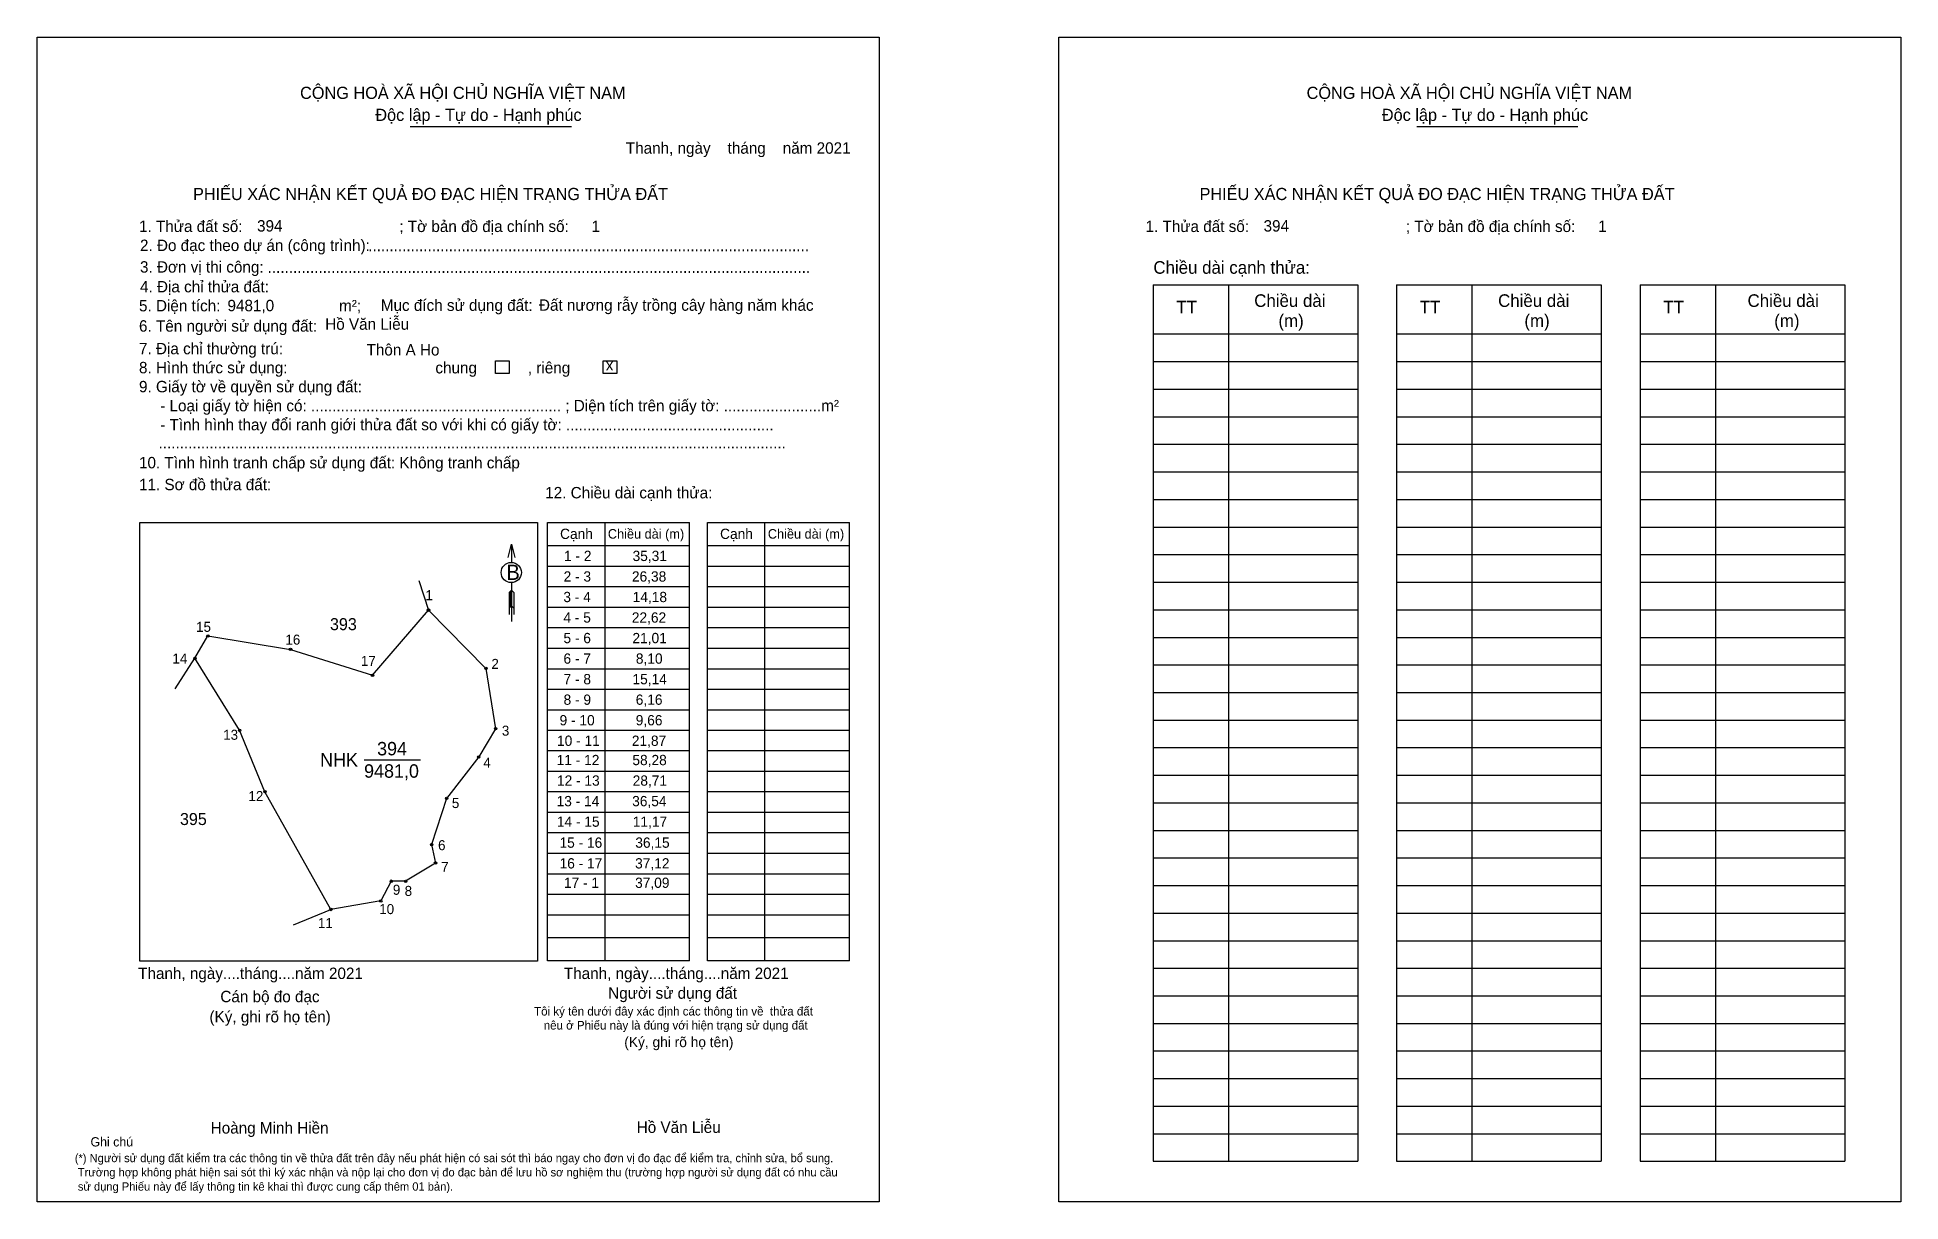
# Model space of a CAD drawing. Extents: x 545577 to 546381, y 1824284 to 1824787.
import ezdxf

# ---------------------------------------------------------------- set-up
doc = ezdxf.new("R2010")
doc.units = 0
for name, color, linetype in [('CanhThua', 7, 'Continuous'), ('kqddKhungInTrang1', 7, 'Continuous'), ('kqddKhungInTrang2', 7, 'Continuous'), ('kqddNoiDung', 7, 'Continuous'), ('kqddTemplate', 7, 'Continuous'), ('MocDinhThua', 7, 'Continuous'), ('NhanDiaChinhThua', 7, 'Continuous'), ('NhanTuCan', 7, 'Continuous'), ('RauThua', 7, 'Continuous'), ('SoHieuDinhThua', 7, 'Continuous')]:
    doc.layers.add(name, color=color, linetype=linetype)

msp = doc.modelspace()

# ---------------------------------------------------------------- linework, layer by layer
at = {"layer": 'CanhThua'}
for p, q in [((545721.36, 1824511.68), (545745.54, 1824539.8)), ((545745.54, 1824539.8), (545770.34, 1824514.66)), ((545644.7, 1824519.03), (545650.29, 1824528.7)), ((545650.29, 1824528.7), (545685.97, 1824522.89)), ((545685.97, 1824522.89), (545721.36, 1824511.68)), ((545663.97, 1824487.98), (545644.7, 1824519.03)), ((545770.34, 1824514.66), (545774.51, 1824488.61)), ((545674.91, 1824461.44), (545663.97, 1824487.98)), ((545774.51, 1824488.61), (545767.2, 1824476.47)), ((545767.2, 1824476.47), (545753.36, 1824458.57)), ((545703.39, 1824410.6), (545674.91, 1824461.44)), ((545753.36, 1824458.57), (545746.9, 1824438.58)), ((545746.9, 1824438.58), (545748.57, 1824430.65)), ((545748.57, 1824430.65), (545735.63, 1824422.79)), ((545729.47, 1824422.81), (545724.95, 1824414.27)), ((545735.63, 1824422.79), (545729.47, 1824422.81)), ((545724.95, 1824414.27), (545703.39, 1824410.6))]:
    msp.add_line(p, q, dxfattribs=at)
at = {"layer": 'kqddKhungInTrang1'}
msp.add_lwpolyline([(545576.65, 1824787.11), (545940.08, 1824787.11), (545940.08, 1824284.44), (545576.65, 1824284.44)], close=True, dxfattribs=at)
at = {"layer": 'kqddKhungInTrang2'}
msp.add_lwpolyline([(546017.61, 1824787.11), (546381.04, 1824787.11), (546381.04, 1824284.44), (546017.61, 1824284.44)], close=True, dxfattribs=at)
at = {"layer": 'kqddTemplate'}
for p, q in [((545737.63, 1824748.64), (545807.23, 1824748.64)), ((546172.11, 1824748.64), (546241.71, 1824748.64)), ((546058.29, 1824680.31), (546146.66, 1824680.31)), ((546058.29, 1824680.31), (546058.29, 1824301.9)), ((546090.81, 1824680.31), (546090.81, 1824301.9)), ((546146.66, 1824680.31), (546146.66, 1824301.9)), ((546163.4, 1824680.31), (546163.4, 1824301.9)), ((546163.4, 1824680.31), (546251.77, 1824680.31)), ((546195.92, 1824680.31), (546195.92, 1824301.9)), ((546251.77, 1824680.31), (546251.77, 1824301.9)), ((546268.52, 1824680.31), (546268.52, 1824301.9)), ((546268.52, 1824680.31), (546356.88, 1824680.31)), ((546301.03, 1824680.31), (546301.03, 1824301.9)), ((546356.88, 1824680.31), (546356.88, 1824301.9)), ((546058.29, 1824659.02), (546146.66, 1824659.02)), ((546163.4, 1824659.02), (546251.77, 1824659.02)), ((546268.52, 1824659.02), (546356.88, 1824659.02)), ((546058.29, 1824647.11), (546146.66, 1824647.11)), ((546163.4, 1824647.11), (546251.77, 1824647.11)), ((546268.52, 1824647.11), (546356.88, 1824647.11)), ((546058.29, 1824635.21), (546146.66, 1824635.21)), ((546163.4, 1824635.21), (546251.77, 1824635.21)), ((546268.52, 1824635.21), (546356.88, 1824635.21)), ((546058.29, 1824623.31), (546146.66, 1824623.31)), ((546163.4, 1824623.3), (546251.77, 1824623.3)), ((546268.52, 1824623.3), (546356.88, 1824623.3)), ((546058.29, 1824611.4), (546146.66, 1824611.4)), ((546163.4, 1824611.4), (546251.77, 1824611.4)), ((546268.52, 1824611.4), (546356.88, 1824611.4)), ((546058.29, 1824599.5), (546146.66, 1824599.5)), ((546163.4, 1824599.5), (546251.77, 1824599.5)), ((546268.52, 1824599.5), (546356.88, 1824599.5)), ((546058.29, 1824587.59), (546146.66, 1824587.59)), ((546163.4, 1824587.59), (546251.77, 1824587.59)), ((546268.52, 1824587.59), (546356.88, 1824587.59)), ((545796.95, 1824577.63), (545858.18, 1824577.63)), ((545796.95, 1824388.47), (545796.95, 1824577.63)), ((545821.58, 1824577.63), (545821.58, 1824388.47)), ((545858.18, 1824388.47), (545858.18, 1824577.63)), ((545866.02, 1824577.63), (545927.24, 1824577.63)), ((545866.02, 1824388.47), (545866.02, 1824577.63)), ((545890.64, 1824577.63), (545890.64, 1824388.47)), ((545927.24, 1824388.47), (545927.24, 1824577.63)), ((546058.29, 1824575.69), (546146.66, 1824575.69)), ((546163.4, 1824575.69), (546251.77, 1824575.69)), ((546268.52, 1824575.69), (546356.88, 1824575.69)), ((545781.36, 1824568.34), (545781.37, 1824560.4)), ((545796.95, 1824567.74), (545858.18, 1824567.74)), ((545866.02, 1824567.74), (545927.24, 1824567.74)), ((546058.29, 1824563.79), (546146.66, 1824563.79)), ((546163.4, 1824563.78), (546251.77, 1824563.78)), ((546268.52, 1824563.78), (546356.88, 1824563.78)), ((545796.95, 1824558.87), (545858.18, 1824558.87)), ((545866.02, 1824558.87), (545927.24, 1824558.87)), ((545781.39, 1824548.47), (545780.37, 1824547.5)), ((545781.39, 1824548.02), (545780.37, 1824547.04)), ((545781.39, 1824547.56), (545780.37, 1824546.59)), ((545780.37, 1824547.5), (545780.37, 1824537.92)), ((545781.39, 1824547.11), (545780.37, 1824546.14)), ((545781.39, 1824546.66), (545780.37, 1824545.68)), ((545781.39, 1824546.21), (545780.37, 1824545.23)), ((545781.39, 1824545.75), (545780.37, 1824544.78)), ((545781.39, 1824545.3), (545780.37, 1824544.32)), ((545781.38, 1824551.68), (545781.41, 1824534.97)), ((545781.39, 1824548.47), (545782.43, 1824547.5)), ((545782.43, 1824547.5), (545782.43, 1824537.92)), ((545796.95, 1824550.01), (545858.18, 1824550.01)), ((545866.02, 1824550.01), (545927.24, 1824550.01)), ((546058.29, 1824551.88), (546146.66, 1824551.88)), ((546163.4, 1824551.88), (546251.77, 1824551.88)), ((546268.52, 1824551.88), (546356.88, 1824551.88)), ((545781.39, 1824544.85), (545780.37, 1824543.87)), ((545781.4, 1824544.39), (545780.37, 1824543.42)), ((545781.4, 1824543.94), (545780.37, 1824542.96)), ((545781.4, 1824543.49), (545780.37, 1824542.51)), ((545781.4, 1824543.04), (545780.37, 1824542.06)), ((545781.4, 1824542.58), (545780.37, 1824541.6)), ((545781.4, 1824542.13), (545780.37, 1824541.15)), ((545781.4, 1824541.68), (545780.37, 1824540.69)), ((545781.4, 1824541.68), (545782.43, 1824540.69)), ((545796.95, 1824541.14), (545858.18, 1824541.14)), ((545866.02, 1824541.14), (545927.24, 1824541.14)), ((546058.29, 1824539.98), (546146.66, 1824539.98)), ((546163.4, 1824539.98), (546251.77, 1824539.98)), ((546268.52, 1824539.98), (546356.88, 1824539.98)), ((545796.95, 1824532.28), (545858.18, 1824532.28)), ((545866.02, 1824532.28), (545927.24, 1824532.28)), ((545796.95, 1824523.41), (545858.18, 1824523.41)), ((545866.02, 1824523.41), (545927.24, 1824523.41)), ((546058.29, 1824528.07), (546146.66, 1824528.07)), ((546163.4, 1824528.07), (546251.77, 1824528.07)), ((546268.52, 1824528.07), (546356.88, 1824528.07)), ((545796.95, 1824514.55), (545858.18, 1824514.55)), ((545866.02, 1824514.55), (545927.24, 1824514.55)), ((546058.29, 1824516.17), (546146.66, 1824516.17)), ((546163.4, 1824516.17), (546251.77, 1824516.17)), ((546268.52, 1824516.17), (546356.88, 1824516.17)), ((545796.95, 1824505.68), (545858.18, 1824505.68)), ((545866.02, 1824505.68), (545927.24, 1824505.68)), ((545796.95, 1824496.82), (545858.18, 1824496.82)), ((545866.02, 1824496.82), (545927.24, 1824496.82)), ((546058.29, 1824504.27), (546146.66, 1824504.27)), ((546163.4, 1824504.26), (546251.77, 1824504.26)), ((546268.52, 1824504.26), (546356.88, 1824504.26)), ((546058.29, 1824492.36), (546146.66, 1824492.36)), ((546163.4, 1824492.36), (546251.77, 1824492.36)), ((546268.52, 1824492.36), (546356.88, 1824492.36)), ((545796.95, 1824487.95), (545858.18, 1824487.95)), ((545866.02, 1824487.95), (545927.24, 1824487.95)), ((545858.18, 1824479.09), (545796.95, 1824479.09)), ((545927.24, 1824479.09), (545866.02, 1824479.09)), ((546058.29, 1824480.46), (546146.66, 1824480.46)), ((546163.4, 1824480.46), (546251.77, 1824480.46)), ((546268.52, 1824480.46), (546356.88, 1824480.46)), ((545858.18, 1824470.22), (545796.95, 1824470.22)), ((545927.24, 1824470.22), (545866.02, 1824470.22)), ((546058.29, 1824468.55), (546146.66, 1824468.55)), ((546163.4, 1824468.55), (546251.77, 1824468.55)), ((546268.52, 1824468.55), (546356.88, 1824468.55)), ((545858.18, 1824461.36), (545796.95, 1824461.36)), ((545927.24, 1824461.36), (545866.02, 1824461.36)), ((546058.29, 1824456.65), (546146.66, 1824456.65)), ((546163.4, 1824456.65), (546251.77, 1824456.65)), ((546268.52, 1824456.65), (546356.88, 1824456.65)), ((545858.18, 1824452.5), (545796.95, 1824452.5)), ((545927.24, 1824452.5), (545866.02, 1824452.5)), ((545858.18, 1824443.63), (545796.95, 1824443.63)), ((545927.24, 1824443.63), (545866.02, 1824443.63)), ((546058.29, 1824444.75), (546146.66, 1824444.75)), ((546163.4, 1824444.74), (546251.77, 1824444.74)), ((546268.52, 1824444.74), (546356.88, 1824444.74)), ((545858.18, 1824434.77), (545796.95, 1824434.77)), ((545927.24, 1824434.77), (545866.02, 1824434.77)), ((546058.29, 1824432.84), (546146.66, 1824432.84)), ((546163.4, 1824432.84), (546251.77, 1824432.84)), ((546268.52, 1824432.84), (546356.88, 1824432.84)), ((545858.18, 1824425.9), (545796.95, 1824425.9)), ((545927.24, 1824425.9), (545866.02, 1824425.9)), ((545858.18, 1824417.04), (545796.95, 1824417.04)), ((545927.24, 1824417.04), (545866.02, 1824417.04)), ((546058.29, 1824420.94), (546146.66, 1824420.94)), ((546163.4, 1824420.94), (546251.77, 1824420.94)), ((546268.52, 1824420.94), (546356.88, 1824420.94)), ((546058.29, 1824409.03), (546146.66, 1824409.03)), ((546163.4, 1824409.03), (546251.77, 1824409.03)), ((546268.52, 1824409.03), (546356.88, 1824409.03)), ((545858.18, 1824408.17), (545796.95, 1824408.17)), ((545927.24, 1824408.17), (545866.02, 1824408.17)), ((545858.18, 1824398.32), (545796.95, 1824398.32)), ((545927.24, 1824398.32), (545866.02, 1824398.32)), ((546058.29, 1824397.13), (546146.66, 1824397.13)), ((546163.4, 1824397.13), (546251.77, 1824397.13)), ((546268.52, 1824397.13), (546356.88, 1824397.13)), ((545858.18, 1824388.47), (545796.95, 1824388.47)), ((545927.24, 1824388.47), (545866.02, 1824388.47)), ((546058.29, 1824385.23), (546146.66, 1824385.23)), ((546163.4, 1824385.22), (546251.77, 1824385.22)), ((546268.52, 1824385.22), (546356.88, 1824385.22)), ((546058.29, 1824373.32), (546146.66, 1824373.32)), ((546163.4, 1824373.32), (546251.77, 1824373.32)), ((546268.52, 1824373.32), (546356.88, 1824373.32)), ((546058.29, 1824361.42), (546146.66, 1824361.42)), ((546163.4, 1824361.42), (546251.77, 1824361.42)), ((546268.52, 1824361.42), (546356.88, 1824361.42)), ((546058.29, 1824349.51), (546146.66, 1824349.51)), ((546163.4, 1824349.51), (546251.77, 1824349.51)), ((546268.52, 1824349.51), (546356.88, 1824349.51)), ((546058.29, 1824337.61), (546146.66, 1824337.61)), ((546163.4, 1824337.61), (546251.77, 1824337.61)), ((546268.52, 1824337.61), (546356.88, 1824337.61)), ((546058.29, 1824325.71), (546146.66, 1824325.71)), ((546163.4, 1824325.7), (546251.77, 1824325.7)), ((546268.52, 1824325.7), (546356.88, 1824325.7)), ((546058.29, 1824313.8), (546146.66, 1824313.8)), ((546163.4, 1824313.8), (546251.77, 1824313.8)), ((546268.52, 1824313.8), (546356.88, 1824313.8)), ((546058.29, 1824301.9), (546146.66, 1824301.9)), ((546163.4, 1824301.9), (546251.77, 1824301.9)), ((546268.52, 1824301.9), (546356.88, 1824301.9))]:
    msp.add_line(p, q, dxfattribs=at)
for points in [[(545774.47, 1824647.5), (545780.38, 1824647.5), (545780.38, 1824641.99), (545774.47, 1824641.99)], [(545820.97, 1824647.5), (545826.89, 1824647.5), (545826.89, 1824641.99), (545820.97, 1824641.99)], [(545620.87, 1824577.63), (545792.6, 1824577.63), (545792.6, 1824388.31), (545620.87, 1824388.31)]]:
    msp.add_lwpolyline(points, close=True, dxfattribs=at)
msp.add_lwpolyline([(545779.93, 1824562.59), (545781.36, 1824568.34), (545782.8, 1824562.59)], dxfattribs=at)
msp.add_circle((545781.27, 1824556.04), 4.36, dxfattribs=at)
at = {"layer": 'MocDinhThua'}
for centre in [(545745.54, 1824539.8), (545650.29, 1824528.7), (545685.97, 1824522.89), (545644.7, 1824519.03), (545770.34, 1824514.66), (545721.36, 1824511.68), (545774.51, 1824488.61), (545663.97, 1824487.98), (545767.2, 1824476.47), (545674.91, 1824461.44), (545753.36, 1824458.57), (545746.9, 1824438.58), (545748.57, 1824430.65), (545729.47, 1824422.81), (545735.63, 1824422.79), (545703.39, 1824410.6), (545724.95, 1824414.27)]:
    msp.add_circle(centre, 0.519, dxfattribs=at)
at = {"layer": 'NhanDiaChinhThua'}
msp.add_line((545717.73, 1824475.2), (545742.06, 1824475.2), dxfattribs=at)
at = {"layer": 'RauThua'}
for p, q in [((545741.34, 1824552.66), (545745.54, 1824539.8)), ((545636.11, 1824505.86), (545644.7, 1824519.03)), ((545687.25, 1824404.04), (545703.39, 1824410.6))]:
    msp.add_line(p, q, dxfattribs=at)

# ---------------------------------------------------------------- texts
at = {"layer": 'kqddNoiDung'}
for s, height, p in [('Thanh, ngày    tháng    năm 2021  ', 4.9248, (545830.71, 1824736.84)), ('394', 4.925, (545671.53, 1824703.24)), ('1', 4.92, (545815.96, 1824703.08)), ('394', 4.925, (546106, 1824703.24)), ('1', 4.92, (546250.44, 1824703.08)), ('........................................................................................................', 4.92478, (545719.51, 1824694.75)), ('................................................................................................................................', 4.92478, (545676.09, 1824685.42)), ('9481,0', 4.925, (545658.77, 1824668.85)), ('Đất nương rẫy trồng cây hàng năm khác', 4.9248, (545793.21, 1824669.04)), ('Hồ Văn Liễu', 4.9248, (545700.94, 1824660.84)), ('Thôn A Ho', 4.925, (545718.79, 1824649.74)), ('x', 4.92, (545822.06, 1824643.27)), ('1 - 2', 4.432, (545804.02, 1824561.01)), ('35,31', 4.432, (545833.63, 1824561.01)), ('2 - 3', 4.432, (545803.85, 1824552.14)), ('26,38', 4.432, (545833.35, 1824552.14)), ('3 - 4', 4.432, (545803.75, 1824543.28)), ('14,18', 4.432, (545833.67, 1824543.28)), ('4 - 5', 4.432, (545803.77, 1824534.42)), ('22,62', 4.432, (545833.3, 1824534.42)), ('5 - 6', 4.432, (545803.79, 1824525.55)), ('21,01', 4.432, (545833.57, 1824525.55)), ('6 - 7', 4.432, (545803.79, 1824516.69)), ('8,10', 4.432, (545835.05, 1824516.69)), ('7 - 8', 4.432, (545803.82, 1824507.82)), ('15,14', 4.432, (545833.59, 1824507.82)), ('8 - 9', 4.432, (545803.84, 1824498.96)), ('6,16', 4.432, (545835, 1824498.96)), ('9 - 10', 4.432, (545802.12, 1824490.09)), ('9,66', 4.432, (545834.99, 1824490.09)), ('10 - 11', 4.432, (545801.02, 1824481.23)), ('21,87', 4.432, (545833.31, 1824481.23)), ('11 - 12', 4.432, (545800.86, 1824472.9)), ('58,28', 4.432, (545833.55, 1824472.9)), ('12 - 13', 4.432, (545800.99, 1824464.03)), ('28,71', 4.432, (545833.68, 1824464.03)), ('13 - 14', 4.432, (545800.84, 1824455.17)), ('36,54', 4.432, (545833.45, 1824455.17)), ('14 - 15', 4.432, (545800.94, 1824446.3)), ('11,17', 4.432, (545833.73, 1824446.3)), ('15 - 16', 4.432, (545802.09, 1824437.24)), ('36,15', 4.432, (545834.8, 1824437.24)), ('16 - 17', 4.432, (545802.11, 1824428.3)), ('37,12', 4.432, (545834.72, 1824428.3)), ('17 - 1', 4.432, (545804.01, 1824419.92)), ('37,09', 4.432, (545834.72, 1824419.92)), ('Thanh, ngày....tháng....năm 2021', 4.9248, (545620.2, 1824380.58)), ('Thanh, ngày....tháng....năm 2021', 4.9248, (545803.96, 1824380.58)), ('Hồ Văn Liễu', 4.9248, (545835.42, 1824314.16))]:
    msp.add_text(s, height=height, dxfattribs=at).set_placement(p)
at = {"layer": 'kqddTemplate'}
for s, height, p in [('CỘNG HOÀ XÃ HỘI CHỦ NGHĨA VIỆT NAM', 5.2531, (545690.1, 1824760.49)), ('CỘNG HOÀ XÃ HỘI CHỦ NGHĨA VIỆT NAM', 5.2531, (546124.58, 1824760.49)), ('Độc lập - Tự do - Hạnh phúc', 5.2531, (545722.58, 1824750.99)), ('Độc lập - Tự do - Hạnh phúc', 5.2531, (546157.06, 1824750.99)), ('PHIẾU XÁC NHẬN KẾT QUẢ ĐO ĐẠC HIỆN TRẠNG THỬA ĐẤT', 5.2531, (545643.88, 1824716.83)), ('PHIẾU XÁC NHẬN KẾT QUẢ ĐO ĐẠC HIỆN TRẠNG THỬA ĐẤT', 5.2531, (546078.36, 1824716.83)), ('1. Thửa đất số:                                     ; Tờ bản đồ địa chính số:', 4.9248, (545620.57, 1824703.04)), ('1. Thửa đất số:                                     ; Tờ bản đồ địa chính số:', 4.9248, (546055.05, 1824703.04)), ('2. Đo đạc theo dự án (công trình): ', 4.9248, (545621, 1824694.83)), ('3. Đơn vị thi công: ', 4.9248, (545621, 1824685.52)), ('Chiều dài cạnh thửa:', 5.4418, (546058.44, 1824685.02)), ('4. Địa chỉ thửa đất:', 4.9248, (545621, 1824676.99)), ('5. Diện tích:                            m²; ', 4.9248, (545620.57, 1824668.79)), ('Mục đích sử dụng đất:', 4.9248, (545724.94, 1824668.99)), ('Chiều dài', 5.442, (546101.97, 1824670.71)), ('Chiều dài', 5.442, (546207.24, 1824670.71)), ('Chiều dài', 5.442, (546314.92, 1824670.71)), ('TT', 5.442, (546068.33, 1824667.9)), ('(m)', 5.442, (546112.42, 1824662.05)), ('TT', 5.442, (546173.44, 1824667.9)), ('(m)', 5.442, (546218.59, 1824662.05)), ('TT', 5.442, (546278.56, 1824667.9)), ('(m)', 5.442, (546326.44, 1824662.05)), ('6. Tên người sử dụng đất:', 4.9248, (545620.57, 1824660.03)), ('7. Địa chỉ thường trú:', 4.9248, (545620.57, 1824650.27)), ('8. Hình thức sử dụng:', 4.9248, (545620.57, 1824642.06)), ('chung            , riêng', 4.9248, (545748.51, 1824642.01)), ('9. Giấy tờ về quyền sử dụng đất:', 4.9248, (545620.57, 1824633.85)), ('     - Loại giấy tờ hiện có: ........................................................... ; Diện tích trên giấy tờ: .......................m²', 4.92478, (545620.57, 1824625.64)), ('     - Tình hình thay đổi ranh giới thửa đất so với khi có giấy tờ: .................................................', 4.92478, (545620.57, 1824617.44)), ('....................................................................................................................................................', 4.92478, (545628.99, 1824609.65)), ('10. Tình hình tranh chấp sử dụng đất: Không tranh chấp', 4.9248, (545620.57, 1824601.02)), ('11. Sơ đồ thửa đất:', 4.9248, (545620.57, 1824591.59)), ('12. Chiều dài cạnh thửa:', 4.9248, (545795.92, 1824588.06)), ('Cạnh', 4.432, (545802.33, 1824570.55)), ('Chiều dài (m)', 4.104, (545822.96, 1824570.69)), ('Cạnh', 4.432, (545871.4, 1824570.55)), ('Chiều dài (m)', 4.104, (545892.02, 1824570.69)), ('B', 6.57, (545779.11, 1824552.87)), ('Người sử dụng đất', 4.9248, (545823.11, 1824372.05)), ('Cán bộ đo đạc', 4.9248, (545655.68, 1824370.56)), ('Tôi ký tên dưới đây xác định các thông tin về  thửa đất ', 3.7231, (545791.12, 1824364.82)), ('(Ký, ghi rõ họ tên)', 4.9248, (545650.98, 1824361.86)), ('nêu ở Phiếu này là đúng với hiện trạng sử dụng đất', 3.7231, (545795.27, 1824358.77)), ('(Ký, ghi rõ họ tên)', 4.4323, (545830.05, 1824351.17)), ('Ghi chú', 3.989, (545599.64, 1824308.3)), ('Hoàng Minh Hiền', 4.9248, (545651.52, 1824313.87)), ('(*) Người sử dụng đất kiểm tra các thông tin về thửa đất trên đây nếu phát hiện có sai sót thì báo ngay cho đơn vị đo đạc để kiểm tra, chỉnh sửa, bổ sung.', 3.59017, (545592.85, 1824301.51)), (' Trường hợp không phát hiện sai sót thì ký xác nhận và nộp lại cho đơn vị đo đạc bản để lưu hồ sơ nghiệm thu (trường hợp người sử dụng đất có nhu cầu', 3.59017, (545592.85, 1824295.36)), (' sử dụng Phiếu này để lấy thông tin kê khai thì được cung cấp thêm 01 bản).', 3.5902, (545592.85, 1824289.22))]:
    msp.add_text(s, height=height, dxfattribs=at).set_placement(p)
at = {"layer": 'NhanDiaChinhThua'}
for s, p in [('394', (545723.35, 1824477.13)), ('NHK', (545698.74, 1824472.31)), ('9481,0', (545717.73, 1824467.48))]:
    msp.add_text(s, height=5.787, dxfattribs=at).set_placement(p)
at = {"layer": 'NhanTuCan'}
for s, p in [('393', (545703.01, 1824531.17)), ('395', (545638.25, 1824447.05))]:
    msp.add_text(s, height=5.186, dxfattribs=at).set_placement(p)
at = {"layer": 'SoHieuDinhThua'}
for s, height, p in [('1', 4.32, (545744.2, 1824544.12)), ('15', 4.322, (545645.21, 1824530.45)), ('16', 4.322, (545683.76, 1824524.93)), ('14', 4.322, (545635.01, 1824516.77)), ('17', 4.322, (545716.37, 1824515.75)), ('2', 4.32, (545772.68, 1824514.45)), ('3', 4.32, (545777.21, 1824485.63)), ('13', 4.322, (545656.91, 1824483.85)), ('4', 4.32, (545769.23, 1824471.86)), ('12', 4.322, (545667.82, 1824457.39)), ('5', 4.32, (545755.62, 1824454.39)), ('6', 4.32, (545749.67, 1824436.19)), ('7', 4.32, (545750.99, 1824426.77)), ('9', 4.32, (545730.15, 1824416.95)), ('8', 4.32, (545735.24, 1824416.46)), ('10', 4.322, (545724.27, 1824408.61)), ('11', 4.322, (545697.8, 1824402.59))]:
    msp.add_text(s, height=height, dxfattribs=at).set_placement(p)

doc.saveas('drawing.dxf')
